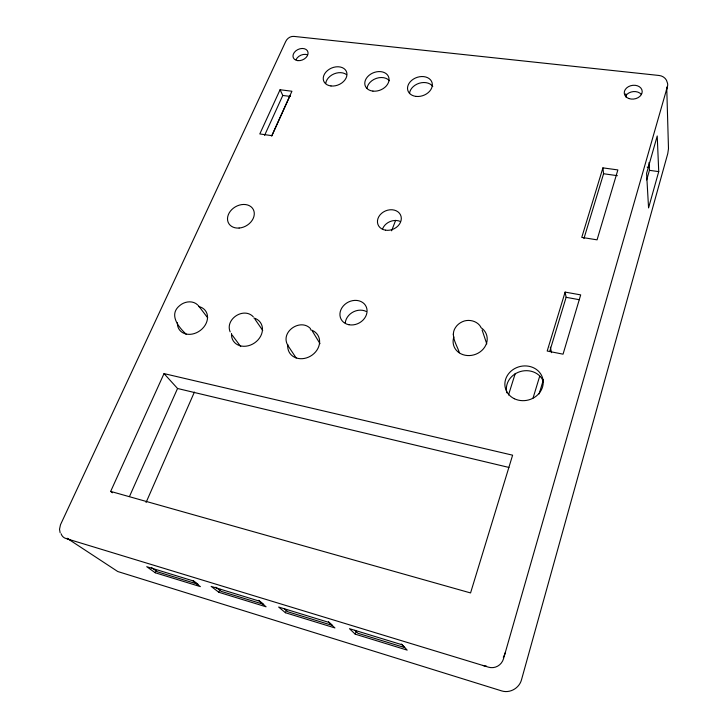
<?xml version="1.0" encoding="UTF-8"?>
<svg xmlns="http://www.w3.org/2000/svg" width="728" height="728" viewBox="0 0 728 728"><rect width="100%" height="100%" fill="white"/><g stroke="black" fill="none" stroke-linecap="round" stroke-linejoin="round"><path stroke-width="1.09" d="M459.377 352.743C456.947 344.835 449.859 335.635 455.519 327.482C457.557 324.306 460.806 322.104 464.373 320.975C470.37 319.301 477.468 321.421 480.762 326.908M658.731 171.608L648.566 207.917L646.582 173.391L657.229 135.981L658.731 171.608L649.422 170.334L649.003 162.553M646.71 179.916L649.422 170.334M549.676 351.56L566.12 297.315L565.119 292.101L580.689 294.886L563.053 354.172L547.192 351.033L565.119 292.101M583.92 238.593L603.576 173.746L602.911 167.868L617.863 169.924L597.069 239.849L581.763 237.392L602.911 167.868M539.12 393.939L543.388 379.825M533.051 398.07L539.648 376.385M508.508 394.976L515.278 373.409M355.219 634.161L349.467 628.683L402.229 644.817L407.18 650.113L355.219 634.161L356.229 631.203M285.421 612.73L278.642 607.034L328.874 622.395L334.935 627.936L285.421 612.73L286.595 609.582M391.609 230.794L395.641 220.32M218.846 592.292L211.138 586.386L259.031 601.028L266.084 606.797L218.846 592.292L220.065 589.234M155.273 572.772L146.728 566.693L192.438 580.671L200.391 586.622L155.273 572.772L156.111 570.788M146.073 502.475L194.394 392.083M129.466 496.541L177.55 388.488L164.028 373.601L110.665 491.409L112.394 492.792M271.726 136.081L290.008 95.723M264.582 135.372L282.792 95.459L280.071 89.744L291.928 91.246L271.817 135.654L259.805 133.943L280.071 89.744M282.792 95.459L290.29 96.424M647.156 167.094L649.349 167.394M603.576 173.746L617.362 175.676M566.12 297.315L579.361 299.709M164.028 373.601L512.612 455.182L470.561 592.938L110.665 491.409M177.55 388.488L508.927 467.44M198.116 584.284L157.503 571.835L151.297 567.394M193.129 580.544L197.288 583.665M197.634 304.896C192.702 300.191 184.639 301.31 179.771 305.542C168.295 314.696 178.697 327.291 186.441 334.471M215.816 587.196L221.212 591.364L263.745 604.395L258.759 600.318M283.984 608.453L287.933 611.811L332.523 625.47L328.437 621.739M253.271 316.789C243.762 306.697 224.77 319.146 230.157 331.877M354.827 630.302L357.894 633.251L404.677 647.583L401.337 644.016M310.51 328.628C300.791 318.245 281.199 331.04 287.132 344.053M198.234 305.405L207.653 317.781M232.141 335.026L240.713 346.574M254.982 319.21L262.717 330.448M287.387 344.754L296.159 357.985M312.358 331.122L320.001 343.671M482.1 329.984L486.777 343.916M550.304 347.165L551.587 352.68M60.142 532.723L59.514 529.292L60.488 524.742L285.685 41.551C287.123 38.384 290.39 36.063 293.948 36.4L659.113 75.485C662.908 75.858 666.557 78.606 667.239 82.455A9.992 7.553 -8.4 0 1 667.467 86.377L503.521 658.722A12.367 12.048 -83.3 0 1 488.461 667.157L65.866 538.483A10.993 8.736 -50 0 1 61.107 533.751M453.289 333.979L453.353 334.625M625.771 93.812L626.035 97.161M382.637 228.756A12.094 9.828 -22.8 0 1 400.309 221.448M480.944 327.609A17.29 15.07 -19.2 0 1 484.62 347.238A17.29 15.07 -19.2 0 1 463.008 354.673A17.29 15.07 -19.2 0 1 453.881 336.909M325.735 83.374A12.239 9.045 -23.1 0 1 334.025 73.883A12.239 9.045 -23.1 0 1 346.546 74.647M367.021 88.407A12.431 9.291 -21.4 0 1 376.312 78.387A12.431 9.291 -21.4 0 1 389.389 80.717M409.491 93.584A12.64 9.546 -19.5 0 1 419.301 83.229A12.64 9.546 -19.5 0 1 432.778 86.459M506.906 392.865A19.137 17.163 -13.7 0 1 520.147 371.608A19.137 17.163 -13.7 0 1 543.461 381.681M345.263 322.877A13.814 11.675 -27.7 0 1 366.193 311.447M198.608 306.515A16.134 12.84 -36 0 1 206.898 321.376A16.134 12.84 -36 0 1 189.972 334.343A16.134 12.84 -36 0 1 177.395 322.759M310.356 329.702A16.662 13.978 -32.1 0 1 318.773 346.437A16.662 13.978 -32.1 0 1 300.136 358.695A16.662 13.978 -32.1 0 1 287.824 344.526M253.845 317.99A16.389 13.395 -34.4 0 1 261.625 333.97A16.389 13.395 -34.4 0 1 243.816 346.3A16.389 13.395 -34.4 0 1 231.531 333.433M625.807 95.696A8.963 6.843 -9.3 0 1 641.204 94.294M296.087 59.614A7.826 5.669 -24.2 0 1 307.516 54.809M505.223 652.77A18.428 17.982 -79 0 1 503.312 657.211M486.404 666.102A18.428 17.982 -79 0 1 482.673 665.392M666.384 90.163A14.979 11.348 -8.6 0 0 666.73 87.16L668.486 148.667L667.767 153.581L521.494 679.797C519.292 688.124 509.982 693.557 501.692 690.908L117.754 571.525L67.067 538.274A16.462 13.122 -49.8 0 0 70.188 539.803M330.994 85.968A12.321 9.073 -23.2 0 0 346.81 72.727A12.321 9.073 -23.2 0 0 327.509 70.525A12.321 9.073 -23.2 0 0 330.994 85.968M385.512 230.175A12.267 9.91 -22.9 0 0 401.092 216.535A12.267 9.91 -22.9 0 0 381.518 213.404A12.267 9.91 -22.9 0 0 385.512 230.175M372.927 91.109A12.513 9.318 -21.5 0 0 388.834 77.659A12.513 9.318 -21.5 0 0 368.978 75.394A12.513 9.318 -21.5 0 0 372.927 91.109M348.921 324.724A14.032 11.775 -27.7 0 0 366.857 308.763A14.032 11.775 -27.7 0 0 344.726 304.522A14.032 11.775 -27.7 0 0 348.921 324.724M416.079 96.405A12.722 9.573 -19.6 0 0 432.077 82.737A12.722 9.573 -19.6 0 0 411.639 80.408A12.722 9.573 -19.6 0 0 416.079 96.405M514.332 398.726A19.292 17.263 -13.9 0 0 543.215 382.519A19.292 17.263 -13.9 0 0 514.56 368.65A19.292 17.263 -13.9 0 0 514.332 398.726M239.112 228.046A14.132 10.938 -30.1 0 0 253.289 209.482A14.132 10.938 -30.1 0 0 230.294 211.275A14.132 10.938 -30.1 0 0 239.112 228.046M628.992 98.571A9.027 6.87 -9.4 0 0 642.196 91.346A9.027 6.87 -9.4 0 0 628.473 86.65A9.027 6.87 -9.4 0 0 628.992 98.571M297.788 60.633A7.881 5.678 -24.2 0 0 307.999 52.216A7.881 5.678 -24.2 0 0 295.805 50.878A7.881 5.678 -24.2 0 0 297.788 60.633"/></g></svg>
